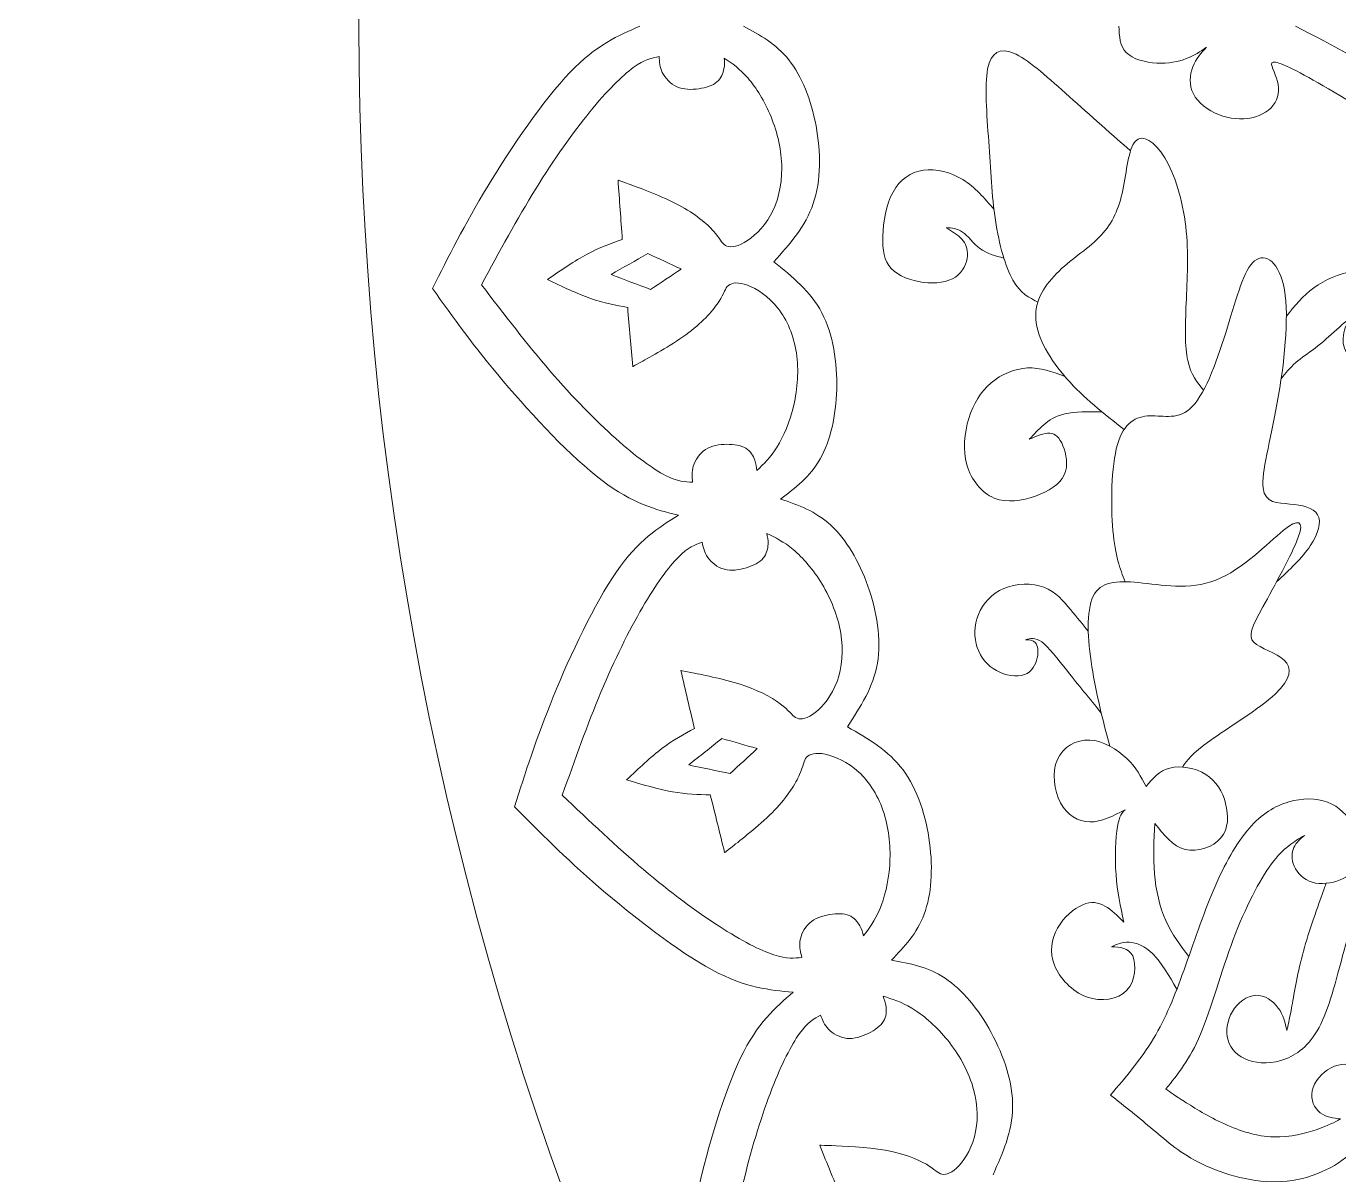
# Model space of a CAD drawing. Header units: millimetres. Extents: x -49.7 to 16.7, y -35.8 to 30.6.
# Drawn here: x -49.66 to -38.01, y -12.79 to -2.59 of the extents above; entities that cross this region are included whole.
import ezdxf

# ---------------------------------------------------------------- set-up
doc = ezdxf.new("R2010")
doc.units = ezdxf.units.MM
doc.header["$MEASUREMENT"] = 0
doc.layers.add('Layer 1', color=7, linetype='Continuous')

msp = doc.modelspace()

# ---------------------------------------------------------------- linework, layer by layer
at = {"layer": 'Layer 1', "lineweight": 9}
for points, knots in [([(4.9302, 18.8028), (-6.8815, 30.6145), (-26.0394, 30.6145), (-37.8511, 18.8028), (-37.8511, 18.8028), (-49.6628, 6.991), (-49.6628, -12.1668), (-37.8511, -23.9785), (-37.8511, -23.9785), (-26.0394, -35.7903), (-6.8815, -35.7903), (4.9302, -23.9785), (4.9302, -23.9785), (16.7419, -12.1668), (16.7419, 6.991), (4.9302, 18.8028)], [0, 0, 0, 0, 0.2, 0.2, 0.2, 0.2, 0.4, 0.4, 0.4, 0.4, 0.6, 0.6, 0.6, 0.6, 1, 1, 1, 1]), ([(-46.0564, -4.9171), (-45.9161, -4.6358), (-45.7758, -4.3545), (-45.5653, -4.007), (-45.5653, -4.007), (-45.3547, -3.6595), (-45.0739, -3.2459), (-44.8371, -2.9983), (-44.8371, -2.9983), (-44.6004, -2.7508), (-44.4076, -2.6693), (-44.2149, -2.5879)], [0, 0, 0, 0, 0.25, 0.25, 0.25, 0.25, 0.5, 0.5, 0.5, 0.5, 1, 1, 1, 1]), ([(-43.2965, -2.5879), (-43.152, -2.6651), (-43.0075, -2.7424), (-42.8934, -2.8866), (-42.8934, -2.8866), (-42.7792, -3.0307), (-42.6953, -3.2417), (-42.6524, -3.4736), (-42.6524, -3.4736), (-42.6094, -3.7054), (-42.6074, -3.9582), (-42.6766, -4.1626), (-42.6766, -4.1626), (-42.746, -4.3669), (-42.8868, -4.5228), (-43.0276, -4.6787)], [0, 0, 0, 0, 0.2, 0.2, 0.2, 0.2, 0.4, 0.4, 0.4, 0.4, 0.6, 0.6, 0.6, 0.6, 1, 1, 1, 1]), ([(-39.9636, -2.5879), (-39.96, -2.6758), (-39.9566, -2.7637), (-39.8982, -2.8223), (-39.8982, -2.8223), (-39.8397, -2.8808), (-39.7265, -2.9101), (-39.6261, -2.9155), (-39.6261, -2.9155), (-39.5257, -2.921), (-39.438, -2.9028), (-39.3668, -2.8754), (-39.3668, -2.8754), (-39.2956, -2.848), (-39.2408, -2.8115), (-39.1861, -2.7749), (-39.1861, -2.7749), (-39.2335, -2.8261), (-39.281, -2.8772), (-39.3084, -2.9484), (-39.3084, -2.9484), (-39.3358, -3.0196), (-39.3431, -3.1109), (-39.3029, -3.1894), (-39.3029, -3.1894), (-39.2627, -3.2679), (-39.1751, -3.3337), (-39.0783, -3.372), (-39.0783, -3.372), (-38.9816, -3.4104), (-38.8756, -3.4213), (-38.7844, -3.4012), (-38.7844, -3.4012), (-38.6931, -3.3812), (-38.6164, -3.33), (-38.578, -3.2661), (-38.578, -3.2661), (-38.5397, -3.2022), (-38.5397, -3.1255), (-38.5653, -3.0488), (-38.5653, -3.0488), (-38.5908, -2.9722), (-38.6419, -2.8955), (-38.5744, -2.9064), (-38.5744, -2.9064), (-38.5068, -2.9174), (-38.3206, -3.016), (-38.054, -3.173), (-38.054, -3.173), (-37.7874, -3.33), (-37.4405, -3.5455), (-37.121, -3.7773), (-37.121, -3.7773), (-36.9877, -3.8741), (-36.859, -3.9737), (-36.7279, -4.0897)], [0, 0, 0, 0, 0.0666667, 0.0666667, 0.0666667, 0.0666667, 0.1333333, 0.1333333, 0.1333333, 0.1333333, 0.2, 0.2, 0.2, 0.2, 0.2666667, 0.2666667, 0.2666667, 0.2666667, 0.3333333, 0.3333333, 0.3333333, 0.3333333, 0.4, 0.4, 0.4, 0.4, 0.4666667, 0.4666667, 0.4666667, 0.4666667, 0.5333333, 0.5333333, 0.5333333, 0.5333333, 0.6, 0.6, 0.6, 0.6, 0.6666667, 0.6666667, 0.6666667, 0.6666667, 0.7333333, 0.7333333, 0.7333333, 0.7333333, 0.8, 0.8, 0.8, 0.8, 0.8666667, 0.8666667, 0.8666667, 0.8666667, 1, 1, 1, 1]), ([(-38.3971, -2.5879), (-38.0612, -2.7598), (-37.7254, -2.9317), (-37.3017, -3.2258), (-37.3017, -3.2258), (-37.072, -3.3853), (-36.8165, -3.5808), (-36.5395, -3.8361)], [0, 0, 0, 0, 0.3333333, 0.3333333, 0.3333333, 0.3333333, 1, 1, 1, 1]), ([(-40.6825, -5.0366), (-40.7607, -4.9985), (-40.8388, -4.9603), (-40.9053, -4.8427), (-40.9053, -4.8427), (-40.9718, -4.725), (-41.0265, -4.5278), (-41.0594, -4.3105), (-41.0594, -4.3105), (-41.0923, -4.0932), (-41.1032, -3.8559), (-41.1196, -3.6112), (-41.1196, -3.6112), (-41.1361, -3.3666), (-41.158, -3.1146), (-41.1288, -2.9667), (-41.1288, -2.9667), (-41.0996, -2.8188), (-41.0192, -2.7749), (-40.8987, -2.8261), (-40.8987, -2.8261), (-40.7782, -2.8772), (-40.6175, -3.0233), (-40.4377, -3.1836), (-40.4377, -3.1836), (-40.258, -3.344), (-40.059, -3.5187), (-39.8601, -3.6934)], [0, 0, 0, 0, 0.125, 0.125, 0.125, 0.125, 0.25, 0.25, 0.25, 0.25, 0.375, 0.375, 0.375, 0.375, 0.5, 0.5, 0.5, 0.5, 0.625, 0.625, 0.625, 0.625, 0.75, 0.75, 0.75, 0.75, 1, 1, 1, 1]), ([(-45.6229, -4.883), (-45.4636, -4.5901), (-45.3044, -4.2971), (-45.1409, -4.0326), (-45.1409, -4.0326), (-44.9775, -3.7681), (-44.8098, -3.5321), (-44.659, -3.3472), (-44.659, -3.3472), (-44.5081, -3.1623), (-44.3739, -3.0286), (-44.2744, -2.9555), (-44.2744, -2.9555), (-44.1749, -2.8824), (-44.1099, -2.8698), (-44.045, -2.8573), (-44.045, -2.8573), (-44.0429, -2.9033), (-44.0408, -2.9493), (-44.0167, -2.9983), (-44.0167, -2.9983), (-43.9926, -3.0474), (-43.9465, -3.0997), (-43.8878, -3.1258), (-43.8878, -3.1258), (-43.8291, -3.1519), (-43.7578, -3.1519), (-43.6929, -3.1425), (-43.6929, -3.1425), (-43.6279, -3.1331), (-43.5692, -3.1143), (-43.5315, -3.0819), (-43.5315, -3.0819), (-43.4938, -3.0495), (-43.477, -3.0036), (-43.4697, -2.966), (-43.4697, -2.966), (-43.4624, -2.9283), (-43.4645, -2.8991), (-43.4665, -2.8699), (-43.4665, -2.8699), (-43.3974, -2.9179), (-43.3282, -2.966), (-43.2559, -3.0495), (-43.2559, -3.0495), (-43.1837, -3.1331), (-43.1082, -3.2522), (-43.0516, -3.3921), (-43.0516, -3.3921), (-42.995, -3.5321), (-42.9573, -3.693), (-42.9563, -3.8475), (-42.9563, -3.8475), (-42.9552, -4.0021), (-42.9908, -4.1505), (-43.0558, -4.2664), (-43.0558, -4.2664), (-43.1207, -4.3823), (-43.2151, -4.4659), (-43.2905, -4.5087), (-43.2905, -4.5087), (-43.366, -4.5515), (-43.4225, -4.5536), (-43.4571, -4.5338), (-43.4571, -4.5338), (-43.4917, -4.514), (-43.5043, -4.4721), (-43.5619, -4.4074), (-43.5619, -4.4074), (-43.6195, -4.3426), (-43.7222, -4.2549), (-43.871, -4.1755), (-43.871, -4.1755), (-44.0198, -4.0961), (-44.2147, -4.0251), (-44.3121, -3.9896), (-44.3121, -3.9896), (-44.4096, -3.9541), (-44.4096, -3.9541), (-44.4096, -3.9541), (-44.4096, -3.9541), (-44.397, -4.1295), (-44.3845, -4.305), (-44.3719, -4.4805), (-44.3719, -4.4805), (-44.4724, -4.516), (-44.5731, -4.5515), (-44.6839, -4.6109), (-44.6839, -4.6109), (-44.7947, -4.6703), (-44.9158, -4.7536), (-45.0369, -4.8368)], [0, 0, 0, 0, 0.0416667, 0.0416667, 0.0416667, 0.0416667, 0.0833333, 0.0833333, 0.0833333, 0.0833333, 0.125, 0.125, 0.125, 0.125, 0.1666667, 0.1666667, 0.1666667, 0.1666667, 0.2083333, 0.2083333, 0.2083333, 0.2083333, 0.25, 0.25, 0.25, 0.25, 0.2916667, 0.2916667, 0.2916667, 0.2916667, 0.3333333, 0.3333333, 0.3333333, 0.3333333, 0.375, 0.375, 0.375, 0.375, 0.4166667, 0.4166667, 0.4166667, 0.4166667, 0.4583333, 0.4583333, 0.4583333, 0.4583333, 0.5, 0.5, 0.5, 0.5, 0.5416667, 0.5416667, 0.5416667, 0.5416667, 0.5833333, 0.5833333, 0.5833333, 0.5833333, 0.625, 0.625, 0.625, 0.625, 0.6666667, 0.6666667, 0.6666667, 0.6666667, 0.7083333, 0.7083333, 0.7083333, 0.7083333, 0.75, 0.75, 0.75, 0.75, 0.7916667, 0.7916667, 0.7916667, 0.7916667, 0.8333333, 0.8333333, 0.8333333, 0.8333333, 0.875, 0.875, 0.875, 0.875, 0.9166667, 0.9166667, 0.9166667, 0.9166667, 1, 1, 1, 1]), ([(-39.9182, -6.1695), (-40.0978, -6.0276), (-40.2773, -5.8857), (-40.4255, -5.718), (-40.4255, -5.718), (-40.5737, -5.5503), (-40.6906, -5.3568), (-40.7015, -5.1888), (-40.7015, -5.1888), (-40.7125, -5.0208), (-40.6175, -4.8784), (-40.4952, -4.7615), (-40.4952, -4.7615), (-40.3729, -4.6447), (-40.2231, -4.5533), (-40.1209, -4.4438), (-40.1209, -4.4438), (-40.0187, -4.3342), (-39.9639, -4.2064), (-39.9292, -4.0421), (-39.9292, -4.0421), (-39.8945, -3.8778), (-39.8799, -3.6769), (-39.8178, -3.6094), (-39.8178, -3.6094), (-39.7557, -3.5418), (-39.6462, -3.6076), (-39.5567, -3.7554), (-39.5567, -3.7554), (-39.4672, -3.9033), (-39.3979, -4.1334), (-39.3705, -4.3671), (-39.3705, -4.3671), (-39.3431, -4.6008), (-39.3577, -4.8382), (-39.3668, -5.0463), (-39.3668, -5.0463), (-39.3759, -5.2545), (-39.3796, -5.4334), (-39.3529, -5.5572), (-39.3529, -5.5572), (-39.3262, -5.681), (-39.2693, -5.7496), (-39.2122, -5.8182)], [0, 0, 0, 0, 0.0833333, 0.0833333, 0.0833333, 0.0833333, 0.1666667, 0.1666667, 0.1666667, 0.1666667, 0.25, 0.25, 0.25, 0.25, 0.3333333, 0.3333333, 0.3333333, 0.3333333, 0.4166667, 0.4166667, 0.4166667, 0.4166667, 0.5, 0.5, 0.5, 0.5, 0.5833333, 0.5833333, 0.5833333, 0.5833333, 0.6666667, 0.6666667, 0.6666667, 0.6666667, 0.75, 0.75, 0.75, 0.75, 0.8333333, 0.8333333, 0.8333333, 0.8333333, 1, 1, 1, 1]), ([(-41.0726, -4.2128), (-41.1575, -4.1146), (-41.2423, -4.0164), (-41.3493, -3.95), (-41.3493, -3.95), (-41.4563, -3.8836), (-41.5856, -3.849), (-41.6985, -3.8654), (-41.6985, -3.8654), (-41.8113, -3.8818), (-41.9079, -3.9492), (-41.9688, -4.0602), (-41.9688, -4.0602), (-42.0298, -4.1713), (-42.0554, -4.326), (-42.0599, -4.4507), (-42.0599, -4.4507), (-42.0644, -4.5754), (-42.0481, -4.6701), (-41.9843, -4.7384), (-41.9843, -4.7384), (-41.9206, -4.8066), (-41.8095, -4.8486), (-41.7003, -4.8622), (-41.7003, -4.8622), (-41.5911, -4.8759), (-41.4836, -4.8613), (-41.4145, -4.8149), (-41.4145, -4.8149), (-41.3453, -4.7684), (-41.3143, -4.6901), (-41.3089, -4.6273), (-41.3089, -4.6273), (-41.3034, -4.5645), (-41.3235, -4.5171), (-41.359, -4.4781), (-41.359, -4.4781), (-41.3945, -4.4389), (-41.4454, -4.4079), (-41.4964, -4.377), (-41.4964, -4.377), (-41.4473, -4.3788), (-41.3981, -4.3806), (-41.3508, -4.4152), (-41.3508, -4.4152), (-41.3034, -4.4498), (-41.2579, -4.5172), (-41.1973, -4.5614), (-41.1973, -4.5614), (-41.1366, -4.6056), (-41.0608, -4.6267), (-40.9849, -4.6477)], [0, 0, 0, 0, 0.0714286, 0.0714286, 0.0714286, 0.0714286, 0.1428571, 0.1428571, 0.1428571, 0.1428571, 0.2142857, 0.2142857, 0.2142857, 0.2142857, 0.2857143, 0.2857143, 0.2857143, 0.2857143, 0.3571429, 0.3571429, 0.3571429, 0.3571429, 0.4285714, 0.4285714, 0.4285714, 0.4285714, 0.5, 0.5, 0.5, 0.5, 0.5714286, 0.5714286, 0.5714286, 0.5714286, 0.6428571, 0.6428571, 0.6428571, 0.6428571, 0.7142857, 0.7142857, 0.7142857, 0.7142857, 0.7857143, 0.7857143, 0.7857143, 0.7857143, 0.8571429, 0.8571429, 0.8571429, 0.8571429, 1, 1, 1, 1]), ([(-44.4716, -4.7923), (-44.3629, -4.7302), (-44.2542, -4.668), (-44.1455, -4.6058), (-44.1455, -4.6058), (-44.0469, -4.6517), (-43.9482, -4.6975), (-43.8496, -4.7434)], [0, 0, 0, 0, 0.3333333, 0.3333333, 0.3333333, 0.3333333, 1, 1, 1, 1]), ([(-39.9091, -7.5199), (-39.9529, -7.4063), (-39.9968, -7.2926), (-40.0169, -7.066), (-40.0169, -7.066), (-40.0369, -6.8394), (-40.0333, -6.4997), (-39.9767, -6.3025), (-39.9767, -6.3025), (-39.9201, -6.1053), (-39.8105, -6.0506), (-39.6882, -6.0469), (-39.6882, -6.0469), (-39.5658, -6.0433), (-39.4307, -6.0907), (-39.3102, -5.9629), (-39.3102, -5.9629), (-39.1897, -5.8351), (-39.0838, -5.532), (-38.9998, -5.26), (-38.9998, -5.26), (-38.9158, -4.9879), (-38.8537, -4.7469), (-38.7588, -4.6702), (-38.7588, -4.6702), (-38.6638, -4.5935), (-38.5361, -4.6812), (-38.4941, -4.9295), (-38.4941, -4.9295), (-38.452, -5.1778), (-38.4959, -5.5868), (-38.558, -5.9301), (-38.558, -5.9301), (-38.62, -6.2733), (-38.7004, -6.5509), (-38.684, -6.6878), (-38.684, -6.6878), (-38.6675, -6.8248), (-38.5543, -6.8211), (-38.4466, -6.8302), (-38.4466, -6.8302), (-38.3389, -6.8394), (-38.2366, -6.8613), (-38.2001, -6.9252), (-38.2001, -6.9252), (-38.1636, -6.9891), (-38.1928, -7.095), (-38.2646, -7.2015), (-38.2646, -7.2015), (-38.3364, -7.3081), (-38.4508, -7.4153), (-38.5652, -7.5226)], [0, 0, 0, 0, 0.0714286, 0.0714286, 0.0714286, 0.0714286, 0.1428571, 0.1428571, 0.1428571, 0.1428571, 0.2142857, 0.2142857, 0.2142857, 0.2142857, 0.2857143, 0.2857143, 0.2857143, 0.2857143, 0.3571429, 0.3571429, 0.3571429, 0.3571429, 0.4285714, 0.4285714, 0.4285714, 0.4285714, 0.5, 0.5, 0.5, 0.5, 0.5714286, 0.5714286, 0.5714286, 0.5714286, 0.6428571, 0.6428571, 0.6428571, 0.6428571, 0.7142857, 0.7142857, 0.7142857, 0.7142857, 0.7857143, 0.7857143, 0.7857143, 0.7857143, 0.8571429, 0.8571429, 0.8571429, 0.8571429, 1, 1, 1, 1]), ([(-44.4715, -4.7925), (-44.3545, -4.8368), (-44.2374, -4.8813), (-44.1203, -4.9256), (-44.1203, -4.9256), (-44.0301, -4.8649), (-43.9398, -4.8042), (-43.8495, -4.7435)], [0, 0, 0, 0, 0.3333333, 0.3333333, 0.3333333, 0.3333333, 1, 1, 1, 1]), ([(-42.9664, -6.786), (-42.8357, -6.6871), (-42.7049, -6.5881), (-42.6147, -6.4279), (-42.6147, -6.4279), (-42.5244, -6.2676), (-42.4746, -6.0461), (-42.4685, -5.8104), (-42.4685, -5.8104), (-42.4623, -5.5746), (-42.4998, -5.3247), (-42.6002, -5.1337), (-42.6002, -5.1337), (-42.7007, -4.9427), (-42.8642, -4.8107), (-43.0276, -4.6788)], [0, 0, 0, 0, 0.2, 0.2, 0.2, 0.2, 0.4, 0.4, 0.4, 0.4, 0.6, 0.6, 0.6, 0.6, 1, 1, 1, 1]), ([(-38.4775, -5.1635), (-38.4042, -5.0725), (-38.3309, -4.9814), (-38.2323, -4.9095), (-38.2323, -4.9095), (-38.1338, -4.8376), (-38.01, -4.7848), (-37.8935, -4.7648), (-37.8935, -4.7648), (-37.777, -4.7448), (-37.6677, -4.7575), (-37.5794, -4.813), (-37.5794, -4.813), (-37.4911, -4.8686), (-37.4237, -4.9669), (-37.3974, -5.0588), (-37.3974, -5.0588), (-37.371, -5.1507), (-37.3856, -5.2363), (-37.4201, -5.3209), (-37.4201, -5.3209), (-37.4547, -5.4056), (-37.5093, -5.4894), (-37.5876, -5.5303), (-37.5876, -5.5303), (-37.6659, -5.5713), (-37.7679, -5.5695), (-37.8398, -5.5476), (-37.8398, -5.5476), (-37.9117, -5.5258), (-37.9536, -5.4839), (-37.9681, -5.4266), (-37.9681, -5.4266), (-37.9827, -5.3692), (-37.9699, -5.2964), (-37.9472, -5.2445), (-37.9472, -5.2445), (-37.9244, -5.1926), (-37.8917, -5.1616), (-37.8589, -5.1307), (-37.8589, -5.1307), (-37.9135, -5.178), (-37.9681, -5.2254), (-38.0291, -5.28), (-38.0291, -5.28), (-38.0901, -5.3346), (-38.1575, -5.3965), (-38.2212, -5.4457), (-38.2212, -5.4457), (-38.2849, -5.4948), (-38.345, -5.5313), (-38.3947, -5.5745), (-38.3947, -5.5745), (-38.4445, -5.6177), (-38.4839, -5.6677), (-38.5234, -5.7177)], [0, 0, 0, 0, 0.0666667, 0.0666667, 0.0666667, 0.0666667, 0.1333333, 0.1333333, 0.1333333, 0.1333333, 0.2, 0.2, 0.2, 0.2, 0.2666667, 0.2666667, 0.2666667, 0.2666667, 0.3333333, 0.3333333, 0.3333333, 0.3333333, 0.4, 0.4, 0.4, 0.4, 0.4666667, 0.4666667, 0.4666667, 0.4666667, 0.5333333, 0.5333333, 0.5333333, 0.5333333, 0.6, 0.6, 0.6, 0.6, 0.6666667, 0.6666667, 0.6666667, 0.6666667, 0.7333333, 0.7333333, 0.7333333, 0.7333333, 0.8, 0.8, 0.8, 0.8, 0.8666667, 0.8666667, 0.8666667, 0.8666667, 1, 1, 1, 1]), ([(-45.6228, -4.883), (-45.4197, -5.1474), (-45.2166, -5.4119), (-45.0139, -5.6475), (-45.0139, -5.6475), (-44.8111, -5.8832), (-44.6085, -6.0901), (-44.4305, -6.2491), (-44.4305, -6.2491), (-44.2526, -6.4081), (-44.0992, -6.5192), (-43.9895, -6.5758), (-43.9895, -6.5758), (-43.8797, -6.6325), (-43.8136, -6.6347), (-43.7475, -6.6369), (-43.7475, -6.6369), (-43.7526, -6.5912), (-43.7577, -6.5454), (-43.7416, -6.4932), (-43.7416, -6.4932), (-43.7255, -6.441), (-43.6881, -6.3821), (-43.6342, -6.3472), (-43.6342, -6.3472), (-43.5804, -6.3122), (-43.51, -6.3011), (-43.4444, -6.3002), (-43.4444, -6.3002), (-43.3787, -6.2993), (-43.3178, -6.3087), (-43.2755, -6.3347), (-43.2755, -6.3347), (-43.2332, -6.3609), (-43.2094, -6.4036), (-43.1963, -6.4396), (-43.1963, -6.4396), (-43.1832, -6.4756), (-43.1807, -6.5048), (-43.1782, -6.534), (-43.1782, -6.534), (-43.1174, -6.4758), (-43.0566, -6.4175), (-42.9983, -6.3237), (-42.9983, -6.3237), (-42.9399, -6.2298), (-42.884, -6.1004), (-42.85, -5.9533), (-42.85, -5.9533), (-42.816, -5.8062), (-42.8039, -5.6414), (-42.8271, -5.4886), (-42.8271, -5.4886), (-42.8502, -5.3358), (-42.9086, -5.1948), (-42.9909, -5.0905), (-42.9909, -5.0905), (-43.0732, -4.9862), (-43.1795, -4.9183), (-43.2606, -4.8878), (-43.2606, -4.8878), (-43.3419, -4.8573), (-43.3981, -4.8641), (-43.4291, -4.8891), (-43.4291, -4.8891), (-43.4602, -4.9141), (-43.4661, -4.9574), (-43.5128, -5.0304), (-43.5128, -5.0304), (-43.5596, -5.1033), (-43.6474, -5.206), (-43.7819, -5.3078), (-43.7819, -5.3078), (-43.9164, -5.4094), (-44.0978, -5.5101), (-44.1885, -5.5604), (-44.1885, -5.5604), (-44.2792, -5.6107), (-44.2792, -5.6107), (-44.2792, -5.6107), (-44.2792, -5.6107), (-44.2942, -5.4354), (-44.3092, -5.2601), (-44.3243, -5.0848), (-44.3243, -5.0848), (-44.4292, -5.0655), (-44.5341, -5.0462), (-44.6528, -5.0049), (-44.6528, -5.0049), (-44.7716, -4.9635), (-44.9042, -4.9002), (-45.0368, -4.8369)], [0, 0, 0, 0, 0.0416667, 0.0416667, 0.0416667, 0.0416667, 0.0833333, 0.0833333, 0.0833333, 0.0833333, 0.125, 0.125, 0.125, 0.125, 0.1666667, 0.1666667, 0.1666667, 0.1666667, 0.2083333, 0.2083333, 0.2083333, 0.2083333, 0.25, 0.25, 0.25, 0.25, 0.2916667, 0.2916667, 0.2916667, 0.2916667, 0.3333333, 0.3333333, 0.3333333, 0.3333333, 0.375, 0.375, 0.375, 0.375, 0.4166667, 0.4166667, 0.4166667, 0.4166667, 0.4583333, 0.4583333, 0.4583333, 0.4583333, 0.5, 0.5, 0.5, 0.5, 0.5416667, 0.5416667, 0.5416667, 0.5416667, 0.5833333, 0.5833333, 0.5833333, 0.5833333, 0.625, 0.625, 0.625, 0.625, 0.6666667, 0.6666667, 0.6666667, 0.6666667, 0.7083333, 0.7083333, 0.7083333, 0.7083333, 0.75, 0.75, 0.75, 0.75, 0.7916667, 0.7916667, 0.7916667, 0.7916667, 0.8333333, 0.8333333, 0.8333333, 0.8333333, 0.875, 0.875, 0.875, 0.875, 0.9166667, 0.9166667, 0.9166667, 0.9166667, 1, 1, 1, 1]), ([(-46.0564, -4.9172), (-45.8739, -5.1731), (-45.6912, -5.429), (-45.4289, -5.7392), (-45.4289, -5.7392), (-45.1666, -6.0495), (-44.8245, -6.4141), (-44.5519, -6.6215), (-44.5519, -6.6215), (-44.2793, -6.829), (-44.0761, -6.8793), (-43.873, -6.9296)], [0, 0, 0, 0, 0.25, 0.25, 0.25, 0.25, 0.5, 0.5, 0.5, 0.5, 1, 1, 1, 1]), ([(-40.449, -5.6945), (-40.556, -5.6559), (-40.663, -5.6172), (-40.7756, -5.6225), (-40.7756, -5.6225), (-40.8883, -5.6277), (-41.0067, -5.6769), (-41.0986, -5.7552), (-41.0986, -5.7552), (-41.1906, -5.8334), (-41.2561, -5.9409), (-41.2961, -6.0701), (-41.2961, -6.0701), (-41.3362, -6.1994), (-41.3508, -6.3505), (-41.3126, -6.4834), (-41.3126, -6.4834), (-41.2743, -6.6163), (-41.1833, -6.731), (-41.0704, -6.7774), (-41.0704, -6.7774), (-40.9575, -6.8239), (-40.8228, -6.802), (-40.7054, -6.7601), (-40.7054, -6.7601), (-40.5879, -6.7183), (-40.4878, -6.6563), (-40.4487, -6.5726), (-40.4487, -6.5726), (-40.4095, -6.4889), (-40.4314, -6.3833), (-40.4605, -6.3123), (-40.4605, -6.3123), (-40.4896, -6.2413), (-40.526, -6.2048), (-40.577, -6.2012), (-40.577, -6.2012), (-40.628, -6.1976), (-40.6935, -6.2267), (-40.7591, -6.2558), (-40.7591, -6.2558), (-40.719, -6.2121), (-40.679, -6.1685), (-40.6316, -6.1275), (-40.6316, -6.1275), (-40.5843, -6.0865), (-40.5297, -6.0483), (-40.4425, -6.0293), (-40.4425, -6.0293), (-40.3554, -6.0103), (-40.2357, -6.0104), (-40.116, -6.0106)], [0, 0, 0, 0, 0.0714286, 0.0714286, 0.0714286, 0.0714286, 0.1428571, 0.1428571, 0.1428571, 0.1428571, 0.2142857, 0.2142857, 0.2142857, 0.2142857, 0.2857143, 0.2857143, 0.2857143, 0.2857143, 0.3571429, 0.3571429, 0.3571429, 0.3571429, 0.4285714, 0.4285714, 0.4285714, 0.4285714, 0.5, 0.5, 0.5, 0.5, 0.5714286, 0.5714286, 0.5714286, 0.5714286, 0.6428571, 0.6428571, 0.6428571, 0.6428571, 0.7142857, 0.7142857, 0.7142857, 0.7142857, 0.7857143, 0.7857143, 0.7857143, 0.7857143, 0.8571429, 0.8571429, 0.8571429, 0.8571429, 1, 1, 1, 1]), ([(-42.9664, -6.786), (-42.8115, -6.8398), (-42.6565, -6.8935), (-42.5212, -7.018), (-42.5212, -7.018), (-42.3859, -7.1425), (-42.2701, -7.3378), (-42.1913, -7.5601), (-42.1913, -7.5601), (-42.1126, -7.7824), (-42.071, -8.0317), (-42.1075, -8.2444), (-42.1075, -8.2444), (-42.1441, -8.457), (-42.2588, -8.6331), (-42.3734, -8.8091)], [0, 0, 0, 0, 0.2, 0.2, 0.2, 0.2, 0.4, 0.4, 0.4, 0.4, 0.6, 0.6, 0.6, 0.6, 1, 1, 1, 1]), ([(-45.3277, -9.5183), (-45.2331, -9.2185), (-45.1385, -8.9187), (-44.985, -8.5426), (-44.985, -8.5426), (-44.8313, -8.1664), (-44.6187, -7.714), (-44.4235, -7.4324), (-44.4235, -7.4324), (-44.2283, -7.1509), (-44.0506, -7.0402), (-43.873, -6.9296)], [0, 0, 0, 0, 0.25, 0.25, 0.25, 0.25, 0.5, 0.5, 0.5, 0.5, 1, 1, 1, 1]), ([(-40.0454, -8.9794), (-40.1059, -8.7481), (-40.1663, -8.5168), (-40.2039, -8.2751), (-40.2039, -8.2751), (-40.2414, -8.0335), (-40.256, -7.7815), (-40.1921, -7.65), (-40.1921, -7.65), (-40.1282, -7.5186), (-39.9858, -7.5076), (-39.7886, -7.5277), (-39.7886, -7.5277), (-39.5914, -7.5478), (-39.3394, -7.5989), (-39.1021, -7.5058), (-39.1021, -7.5058), (-38.8647, -7.4127), (-38.6419, -7.1753), (-38.505, -7.0658), (-38.505, -7.0658), (-38.3681, -6.9562), (-38.3169, -6.9745), (-38.3717, -7.126), (-38.3717, -7.126), (-38.4265, -7.2776), (-38.5872, -7.5624), (-38.6858, -7.7432), (-38.6858, -7.7432), (-38.7844, -7.9239), (-38.8209, -8.0006), (-38.7661, -8.0572), (-38.7661, -8.0572), (-38.7113, -8.1138), (-38.5653, -8.1503), (-38.4959, -8.2179), (-38.4959, -8.2179), (-38.4265, -8.2854), (-38.4338, -8.3841), (-38.5762, -8.5173), (-38.5762, -8.5173), (-38.7186, -8.6506), (-38.9962, -8.8186), (-39.1561, -8.9325), (-39.1561, -8.9325), (-39.316, -9.0464), (-39.3583, -9.1063), (-39.4007, -9.1662)], [0, 0, 0, 0, 0.0769231, 0.0769231, 0.0769231, 0.0769231, 0.1538462, 0.1538462, 0.1538462, 0.1538462, 0.2307692, 0.2307692, 0.2307692, 0.2307692, 0.3076923, 0.3076923, 0.3076923, 0.3076923, 0.3846154, 0.3846154, 0.3846154, 0.3846154, 0.4615385, 0.4615385, 0.4615385, 0.4615385, 0.5384615, 0.5384615, 0.5384615, 0.5384615, 0.6153846, 0.6153846, 0.6153846, 0.6153846, 0.6923077, 0.6923077, 0.6923077, 0.6923077, 0.7692308, 0.7692308, 0.7692308, 0.7692308, 0.8461538, 0.8461538, 0.8461538, 0.8461538, 1, 1, 1, 1]), ([(-44.9048, -9.4168), (-44.7933, -9.1026), (-44.6818, -8.7883), (-44.5618, -8.5015), (-44.5618, -8.5015), (-44.4418, -8.2147), (-44.313, -7.9553), (-44.193, -7.7491), (-44.193, -7.7491), (-44.0729, -7.5429), (-43.9613, -7.3899), (-43.8744, -7.3021), (-43.8744, -7.3021), (-43.7876, -7.2143), (-43.7253, -7.1917), (-43.6632, -7.1692), (-43.6632, -7.1692), (-43.6539, -7.2143), (-43.6447, -7.2594), (-43.6131, -7.3041), (-43.6131, -7.3041), (-43.5817, -7.3488), (-43.528, -7.3932), (-43.4659, -7.4098), (-43.4659, -7.4098), (-43.4039, -7.4264), (-43.3335, -7.4153), (-43.2708, -7.3958), (-43.2708, -7.3958), (-43.2081, -7.3764), (-43.1531, -7.3486), (-43.1209, -7.3108), (-43.1209, -7.3108), (-43.0887, -7.2729), (-43.0794, -7.2248), (-43.078, -7.1865), (-43.078, -7.1865), (-43.0766, -7.1483), (-43.0833, -7.1197), (-43.0899, -7.0911), (-43.0899, -7.0911), (-43.0141, -7.1278), (-42.9383, -7.1644), (-42.8538, -7.2356), (-42.8538, -7.2356), (-42.7693, -7.3068), (-42.6762, -7.4127), (-42.5984, -7.542), (-42.5984, -7.542), (-42.5206, -7.6714), (-42.4582, -7.8244), (-42.433, -7.9769), (-42.433, -7.9769), (-42.4078, -8.1295), (-42.4197, -8.2816), (-42.4657, -8.4062), (-42.4657, -8.4062), (-42.5118, -8.5309), (-42.5919, -8.6282), (-42.6597, -8.6823), (-42.6597, -8.6823), (-42.7275, -8.7363), (-42.7831, -8.7473), (-42.8203, -8.7331), (-42.8203, -8.7331), (-42.8576, -8.7189), (-42.8765, -8.6796), (-42.9436, -8.6246), (-42.9436, -8.6246), (-43.0106, -8.5697), (-43.1258, -8.4991), (-43.2851, -8.444), (-43.2851, -8.444), (-43.4445, -8.3889), (-43.6481, -8.3492), (-43.7499, -8.3294), (-43.7499, -8.3294), (-43.8518, -8.3095), (-43.8518, -8.3095), (-43.8518, -8.3095), (-43.8518, -8.3095), (-43.8119, -8.4809), (-43.772, -8.6522), (-43.7322, -8.8236), (-43.7322, -8.8236), (-43.8259, -8.8744), (-43.9198, -8.9252), (-44.0199, -9.0012), (-44.0199, -9.0012), (-44.1201, -9.0772), (-44.2266, -9.1784), (-44.3332, -9.2795)], [0, 0, 0, 0, 0.0416667, 0.0416667, 0.0416667, 0.0416667, 0.0833333, 0.0833333, 0.0833333, 0.0833333, 0.125, 0.125, 0.125, 0.125, 0.1666667, 0.1666667, 0.1666667, 0.1666667, 0.2083333, 0.2083333, 0.2083333, 0.2083333, 0.25, 0.25, 0.25, 0.25, 0.2916667, 0.2916667, 0.2916667, 0.2916667, 0.3333333, 0.3333333, 0.3333333, 0.3333333, 0.375, 0.375, 0.375, 0.375, 0.4166667, 0.4166667, 0.4166667, 0.4166667, 0.4583333, 0.4583333, 0.4583333, 0.4583333, 0.5, 0.5, 0.5, 0.5, 0.5416667, 0.5416667, 0.5416667, 0.5416667, 0.5833333, 0.5833333, 0.5833333, 0.5833333, 0.625, 0.625, 0.625, 0.625, 0.6666667, 0.6666667, 0.6666667, 0.6666667, 0.7083333, 0.7083333, 0.7083333, 0.7083333, 0.75, 0.75, 0.75, 0.75, 0.7916667, 0.7916667, 0.7916667, 0.7916667, 0.8333333, 0.8333333, 0.8333333, 0.8333333, 0.875, 0.875, 0.875, 0.875, 0.9166667, 0.9166667, 0.9166667, 0.9166667, 1, 1, 1, 1]), ([(-40.1201, -8.6863), (-40.2238, -8.5589), (-40.3276, -8.4314), (-40.4186, -8.3168), (-40.4186, -8.3168), (-40.5096, -8.2021), (-40.5879, -8.1001), (-40.648, -8.0555), (-40.648, -8.0555), (-40.7081, -8.0109), (-40.75, -8.0236), (-40.7918, -8.0364), (-40.7918, -8.0364), (-40.7591, -8.0364), (-40.7263, -8.0364), (-40.7054, -8.0618), (-40.7054, -8.0618), (-40.6845, -8.0873), (-40.6753, -8.1383), (-40.688, -8.1966), (-40.688, -8.1966), (-40.7008, -8.2548), (-40.7354, -8.3204), (-40.8028, -8.345), (-40.8028, -8.345), (-40.8701, -8.3696), (-40.9703, -8.3531), (-41.0503, -8.3095), (-41.0503, -8.3095), (-41.1305, -8.2658), (-41.1906, -8.1948), (-41.2206, -8.1056), (-41.2206, -8.1056), (-41.2506, -8.0164), (-41.2506, -7.9089), (-41.2115, -7.8115), (-41.2115, -7.8115), (-41.1723, -7.7141), (-41.0941, -7.6268), (-40.9849, -7.5803), (-40.9849, -7.5803), (-40.8756, -7.5339), (-40.7354, -7.5284), (-40.6298, -7.5685), (-40.6298, -7.5685), (-40.5242, -7.6085), (-40.4532, -7.6941), (-40.3933, -7.767), (-40.3933, -7.767), (-40.3333, -7.84), (-40.2843, -7.9003), (-40.2354, -7.9606)], [0, 0, 0, 0, 0.0714286, 0.0714286, 0.0714286, 0.0714286, 0.1428571, 0.1428571, 0.1428571, 0.1428571, 0.2142857, 0.2142857, 0.2142857, 0.2142857, 0.2857143, 0.2857143, 0.2857143, 0.2857143, 0.3571429, 0.3571429, 0.3571429, 0.3571429, 0.4285714, 0.4285714, 0.4285714, 0.4285714, 0.5, 0.5, 0.5, 0.5, 0.5714286, 0.5714286, 0.5714286, 0.5714286, 0.6428571, 0.6428571, 0.6428571, 0.6428571, 0.7142857, 0.7142857, 0.7142857, 0.7142857, 0.7857143, 0.7857143, 0.7857143, 0.7857143, 0.8571429, 0.8571429, 0.8571429, 0.8571429, 1, 1, 1, 1]), ([(-41.9833, -10.8808), (-41.8697, -10.7626), (-41.756, -10.6444), (-41.692, -10.4721), (-41.692, -10.4721), (-41.6279, -10.2997), (-41.6133, -10.0731), (-41.6442, -9.8393), (-41.6442, -9.8393), (-41.6749, -9.6055), (-41.7511, -9.3644), (-41.8801, -9.1916), (-41.8801, -9.1916), (-42.0092, -9.0187), (-42.1913, -8.9139), (-42.3734, -8.8091)], [0, 0, 0, 0, 0.2, 0.2, 0.2, 0.2, 0.4, 0.4, 0.4, 0.4, 0.6, 0.6, 0.6, 0.6, 1, 1, 1, 1]), ([(-43.7818, -9.1472), (-43.6842, -9.0688), (-43.5866, -8.9903), (-43.489, -8.912), (-43.489, -8.912), (-43.3844, -8.9418), (-43.2797, -8.9717), (-43.1752, -9.0015)], [0, 0, 0, 0, 0.3333333, 0.3333333, 0.3333333, 0.3333333, 1, 1, 1, 1]), ([(-39.4491, -11.138), (-39.5185, -11.0198), (-39.5878, -10.9015), (-39.6608, -10.8278), (-39.6608, -10.8278), (-39.7338, -10.754), (-39.8105, -10.7248), (-39.8726, -10.7212), (-39.8726, -10.7212), (-39.9347, -10.7175), (-39.9821, -10.7394), (-40.0296, -10.7613), (-40.0296, -10.7613), (-39.9529, -10.765), (-39.8763, -10.7686), (-39.8416, -10.8435), (-39.8416, -10.8435), (-39.8069, -10.9184), (-39.8142, -11.0644), (-39.8927, -11.1484), (-39.8927, -11.1484), (-39.9712, -11.2324), (-40.1209, -11.2543), (-40.2505, -11.2069), (-40.2505, -11.2069), (-40.3802, -11.1594), (-40.4897, -11.0425), (-40.5354, -10.9257), (-40.5354, -10.9257), (-40.581, -10.8088), (-40.5628, -10.6919), (-40.508, -10.5952), (-40.508, -10.5952), (-40.4532, -10.4984), (-40.3619, -10.4217), (-40.2852, -10.3889), (-40.2852, -10.3889), (-40.2085, -10.356), (-40.1465, -10.367), (-40.0881, -10.3998), (-40.0881, -10.3998), (-40.0296, -10.4327), (-39.9748, -10.4874), (-39.9201, -10.5422), (-39.9201, -10.5422), (-39.9493, -10.4071), (-39.9785, -10.272), (-39.9894, -10.1186), (-39.9894, -10.1186), (-40.0004, -9.9653), (-39.9931, -9.7936), (-39.9767, -9.695), (-39.9767, -9.695), (-39.9602, -9.5964), (-39.9347, -9.5709), (-39.9091, -9.5453), (-39.9091, -9.5453), (-40.015, -9.6001), (-40.1209, -9.6549), (-40.2231, -9.6531), (-40.2231, -9.6531), (-40.3254, -9.6512), (-40.424, -9.5928), (-40.4824, -9.4832), (-40.4824, -9.4832), (-40.5409, -9.3737), (-40.5591, -9.213), (-40.5098, -9.0998), (-40.5098, -9.0998), (-40.4605, -8.9866), (-40.3437, -8.9208), (-40.2231, -8.9263), (-40.2231, -8.9263), (-40.1027, -8.9318), (-39.9785, -9.0085), (-39.8945, -9.0888), (-39.8945, -9.0888), (-39.8105, -9.1692), (-39.7667, -9.2532), (-39.7229, -9.3372), (-39.7229, -9.3372), (-39.6644, -9.2678), (-39.606, -9.1984), (-39.5111, -9.1747), (-39.5111, -9.1747), (-39.4161, -9.1509), (-39.2846, -9.1728), (-39.1916, -9.2313), (-39.1916, -9.2313), (-39.0984, -9.2897), (-39.0436, -9.3846), (-39.0163, -9.4905), (-39.0163, -9.4905), (-38.9889, -9.5964), (-38.9889, -9.7133), (-39.0582, -9.7954), (-39.0582, -9.7954), (-39.1276, -9.8776), (-39.2664, -9.9251), (-39.3759, -9.8977), (-39.3759, -9.8977), (-39.4855, -9.8703), (-39.5658, -9.7681), (-39.6462, -9.6658), (-39.6462, -9.6658), (-39.6535, -9.8155), (-39.6608, -9.9653), (-39.648, -10.1131), (-39.648, -10.1131), (-39.6352, -10.261), (-39.6024, -10.4071), (-39.5482, -10.5292), (-39.5482, -10.5292), (-39.4941, -10.6513), (-39.4186, -10.7495), (-39.3432, -10.8476)], [0, 0, 0, 0, 0.0333333, 0.0333333, 0.0333333, 0.0333333, 0.0666667, 0.0666667, 0.0666667, 0.0666667, 0.1, 0.1, 0.1, 0.1, 0.1333333, 0.1333333, 0.1333333, 0.1333333, 0.1666667, 0.1666667, 0.1666667, 0.1666667, 0.2, 0.2, 0.2, 0.2, 0.2333333, 0.2333333, 0.2333333, 0.2333333, 0.2666667, 0.2666667, 0.2666667, 0.2666667, 0.3, 0.3, 0.3, 0.3, 0.3333333, 0.3333333, 0.3333333, 0.3333333, 0.3666667, 0.3666667, 0.3666667, 0.3666667, 0.4, 0.4, 0.4, 0.4, 0.4333333, 0.4333333, 0.4333333, 0.4333333, 0.4666667, 0.4666667, 0.4666667, 0.4666667, 0.5, 0.5, 0.5, 0.5, 0.5333333, 0.5333333, 0.5333333, 0.5333333, 0.5666667, 0.5666667, 0.5666667, 0.5666667, 0.6, 0.6, 0.6, 0.6, 0.6333333, 0.6333333, 0.6333333, 0.6333333, 0.6666667, 0.6666667, 0.6666667, 0.6666667, 0.7, 0.7, 0.7, 0.7, 0.7333333, 0.7333333, 0.7333333, 0.7333333, 0.7666667, 0.7666667, 0.7666667, 0.7666667, 0.8, 0.8, 0.8, 0.8, 0.8333333, 0.8333333, 0.8333333, 0.8333333, 0.8666667, 0.8666667, 0.8666667, 0.8666667, 0.9, 0.9, 0.9, 0.9, 0.9333333, 0.9333333, 0.9333333, 0.9333333, 1, 1, 1, 1]), ([(-44.9048, -9.4168), (-44.6628, -9.6462), (-44.4208, -9.8756), (-44.1837, -10.0767), (-44.1837, -10.0767), (-43.9465, -10.2777), (-43.7141, -10.4504), (-43.5134, -10.5796), (-43.5134, -10.5796), (-43.3128, -10.7088), (-43.1439, -10.7945), (-43.0267, -10.8333), (-43.0267, -10.8333), (-42.9094, -10.872), (-42.8437, -10.8639), (-42.7781, -10.8558), (-42.7781, -10.8558), (-42.7903, -10.8114), (-42.8025, -10.767), (-42.7948, -10.7129), (-42.7948, -10.7129), (-42.787, -10.6588), (-42.7593, -10.5948), (-42.7116, -10.5519), (-42.7116, -10.5519), (-42.6638, -10.5089), (-42.5961, -10.4868), (-42.5314, -10.4757), (-42.5314, -10.4757), (-42.4667, -10.4646), (-42.4051, -10.4643), (-42.3592, -10.4835), (-42.3592, -10.4835), (-42.3133, -10.5026), (-42.2832, -10.5411), (-42.2646, -10.5747), (-42.2646, -10.5747), (-42.246, -10.6081), (-42.239, -10.6366), (-42.2319, -10.6651), (-42.2319, -10.6651), (-42.181, -10.598), (-42.13, -10.5309), (-42.0871, -10.4292), (-42.0871, -10.4292), (-42.0442, -10.3273), (-42.0092, -10.1908), (-41.9986, -10.0402), (-41.9986, -10.0402), (-41.9881, -9.8896), (-42.0019, -9.7249), (-42.0487, -9.5776), (-42.0487, -9.5776), (-42.0954, -9.4302), (-42.1752, -9.3002), (-42.2728, -9.21), (-42.2728, -9.21), (-42.3704, -9.1198), (-42.4859, -9.0694), (-42.5709, -9.052), (-42.5709, -9.052), (-42.6559, -9.0346), (-42.7103, -9.0501), (-42.7371, -9.0796), (-42.7371, -9.0796), (-42.7639, -9.1092), (-42.7629, -9.1529), (-42.7977, -9.2323), (-42.7977, -9.2323), (-42.8325, -9.3117), (-42.9031, -9.4268), (-43.02, -9.5483), (-43.02, -9.5483), (-43.137, -9.6698), (-43.3004, -9.7976), (-43.3821, -9.8615), (-43.3821, -9.8615), (-43.4638, -9.9253), (-43.4638, -9.9253), (-43.4638, -9.9253), (-43.4638, -9.9253), (-43.5061, -9.7546), (-43.5483, -9.5838), (-43.5906, -9.413), (-43.5906, -9.413), (-43.6972, -9.4103), (-43.8039, -9.4076), (-43.9277, -9.3854), (-43.9277, -9.3854), (-44.0514, -9.3632), (-44.1923, -9.3214), (-44.3332, -9.2796)], [0, 0, 0, 0, 0.0416667, 0.0416667, 0.0416667, 0.0416667, 0.0833333, 0.0833333, 0.0833333, 0.0833333, 0.125, 0.125, 0.125, 0.125, 0.1666667, 0.1666667, 0.1666667, 0.1666667, 0.2083333, 0.2083333, 0.2083333, 0.2083333, 0.25, 0.25, 0.25, 0.25, 0.2916667, 0.2916667, 0.2916667, 0.2916667, 0.3333333, 0.3333333, 0.3333333, 0.3333333, 0.375, 0.375, 0.375, 0.375, 0.4166667, 0.4166667, 0.4166667, 0.4166667, 0.4583333, 0.4583333, 0.4583333, 0.4583333, 0.5, 0.5, 0.5, 0.5, 0.5416667, 0.5416667, 0.5416667, 0.5416667, 0.5833333, 0.5833333, 0.5833333, 0.5833333, 0.625, 0.625, 0.625, 0.625, 0.6666667, 0.6666667, 0.6666667, 0.6666667, 0.7083333, 0.7083333, 0.7083333, 0.7083333, 0.75, 0.75, 0.75, 0.75, 0.7916667, 0.7916667, 0.7916667, 0.7916667, 0.8333333, 0.8333333, 0.8333333, 0.8333333, 0.875, 0.875, 0.875, 0.875, 0.9166667, 0.9166667, 0.9166667, 0.9166667, 1, 1, 1, 1]), ([(-43.7818, -9.1473), (-43.6593, -9.1728), (-43.5366, -9.1984), (-43.4141, -9.2238), (-43.4141, -9.2238), (-43.3345, -9.1498), (-43.2547, -9.0757), (-43.1752, -9.0016)], [0, 0, 0, 0, 0.3333333, 0.3333333, 0.3333333, 0.3333333, 1, 1, 1, 1]), ([(-38.1246, -10.1982), (-38.1303, -10.2145), (-38.136, -10.2306), (-38.1417, -10.2464), (-38.1417, -10.2464), (-38.222, -10.4728), (-38.2877, -10.6554), (-38.3352, -10.8362), (-38.3352, -10.8362), (-38.3827, -11.017), (-38.4119, -11.1959), (-38.432, -11.3073), (-38.432, -11.3073), (-38.452, -11.4187), (-38.463, -11.4625), (-38.474, -11.5063), (-38.474, -11.5063), (-38.4886, -11.4369), (-38.5032, -11.3675), (-38.5488, -11.3055), (-38.5488, -11.3055), (-38.5945, -11.2434), (-38.6711, -11.1886), (-38.7497, -11.1922), (-38.7497, -11.1922), (-38.8282, -11.1959), (-38.9085, -11.258), (-38.956, -11.3365), (-38.956, -11.3365), (-39.0035, -11.415), (-39.0181, -11.51), (-38.9944, -11.5903), (-38.9944, -11.5903), (-38.9706, -11.6706), (-38.9085, -11.7364), (-38.8154, -11.7692), (-38.8154, -11.7692), (-38.7223, -11.8021), (-38.5981, -11.8021), (-38.4813, -11.7564), (-38.4813, -11.7564), (-38.3644, -11.7108), (-38.2549, -11.6195), (-38.1709, -11.4479), (-38.1709, -11.4479), (-38.0869, -11.2763), (-38.0284, -11.0243), (-37.9499, -10.7376), (-37.9499, -10.7376), (-37.8714, -10.4509), (-37.7728, -10.1296), (-37.6121, -9.8228), (-37.6121, -9.8228), (-37.4848, -9.5798), (-37.3186, -9.346), (-37.1243, -9.1413)], [0, 0, 0, 0, 0.0666667, 0.0666667, 0.0666667, 0.0666667, 0.1333333, 0.1333333, 0.1333333, 0.1333333, 0.2, 0.2, 0.2, 0.2, 0.2666667, 0.2666667, 0.2666667, 0.2666667, 0.3333333, 0.3333333, 0.3333333, 0.3333333, 0.4, 0.4, 0.4, 0.4, 0.4666667, 0.4666667, 0.4666667, 0.4666667, 0.5333333, 0.5333333, 0.5333333, 0.5333333, 0.6, 0.6, 0.6, 0.6, 0.6666667, 0.6666667, 0.6666667, 0.6666667, 0.7333333, 0.7333333, 0.7333333, 0.7333333, 0.8, 0.8, 0.8, 0.8, 0.8666667, 0.8666667, 0.8666667, 0.8666667, 1, 1, 1, 1]), ([(-45.3276, -9.5184), (-45.1073, -9.7426), (-44.8869, -9.9668), (-44.5793, -10.2321), (-44.5793, -10.2321), (-44.2717, -10.4976), (-43.8767, -10.8042), (-43.5751, -10.9664), (-43.5751, -10.9664), (-43.2733, -11.1287), (-43.0648, -11.1466), (-42.8563, -11.1645)], [0, 0, 0, 0, 0.25, 0.25, 0.25, 0.25, 0.5, 0.5, 0.5, 0.5, 1, 1, 1, 1]), ([(-39.5466, -12.0235), (-39.441, -11.8942), (-39.3354, -11.7649), (-39.2389, -11.5364), (-39.2389, -11.5364), (-39.1424, -11.308), (-39.055, -10.9803), (-38.9485, -10.6962), (-38.9485, -10.6962), (-38.842, -10.4122), (-38.7164, -10.1719), (-38.6081, -10.0254), (-38.6081, -10.0254), (-38.4997, -9.8788), (-38.4087, -9.826), (-38.3177, -9.7732), (-38.3177, -9.7732), (-38.3541, -9.8041), (-38.3905, -9.8351), (-38.4105, -9.8806), (-38.4105, -9.8806), (-38.4305, -9.9261), (-38.4342, -9.9862), (-38.4078, -10.0463), (-38.4078, -10.0463), (-38.3814, -10.1064), (-38.3249, -10.1664), (-38.2485, -10.1892), (-38.2485, -10.1892), (-38.172, -10.212), (-38.0755, -10.1974), (-38.0009, -10.1683), (-38.0009, -10.1683), (-37.9263, -10.1391), (-37.8734, -10.0955), (-37.8525, -10.0099), (-37.8525, -10.0099), (-37.8316, -9.9243), (-37.8425, -9.7969), (-37.8871, -9.6949), (-37.8871, -9.6949), (-37.9317, -9.593), (-38.01, -9.5165), (-38.111, -9.4783), (-38.111, -9.4783), (-38.2121, -9.4401), (-38.3359, -9.4401), (-38.4569, -9.4755), (-38.4569, -9.4755), (-38.578, -9.511), (-38.6964, -9.582), (-38.8083, -9.7113), (-38.8083, -9.7113), (-38.9203, -9.8405), (-39.0259, -10.0281), (-39.1214, -10.252), (-39.1214, -10.252), (-39.217, -10.4759), (-39.3026, -10.7363), (-39.3854, -10.9666), (-39.3854, -10.9666), (-39.4682, -11.1969), (-39.5484, -11.3972), (-39.6567, -11.5774), (-39.6567, -11.5774), (-39.765, -11.7576), (-39.9016, -11.9179), (-40.0381, -12.0781), (-40.0381, -12.0781), (-39.9107, -12.18), (-39.7832, -12.282), (-39.6594, -12.3867), (-39.6594, -12.3867), (-39.5356, -12.4913), (-39.4155, -12.5988), (-39.2225, -12.6916), (-39.2225, -12.6916), (-39.0295, -12.7844), (-38.7637, -12.8628), (-38.5161, -12.8473), (-38.5161, -12.8473), (-38.2685, -12.8318), (-38.0391, -12.7225), (-37.888, -12.5824), (-37.888, -12.5824), (-37.7369, -12.4422), (-37.6641, -12.271), (-37.6641, -12.1345), (-37.6641, -12.1345), (-37.6641, -11.998), (-37.7369, -11.896), (-37.8206, -11.845), (-37.8206, -11.845), (-37.9044, -11.7941), (-37.9991, -11.7941), (-38.081, -11.8359), (-38.081, -11.8359), (-38.1629, -11.8778), (-38.2321, -11.9616), (-38.2485, -12.0407), (-38.2485, -12.0407), (-38.2649, -12.1199), (-38.2284, -12.1946), (-38.1775, -12.2355), (-38.1775, -12.2355), (-38.1265, -12.2765), (-38.061, -12.2838), (-37.9954, -12.2911), (-37.9954, -12.2911), (-38.05, -12.3202), (-38.1047, -12.3493), (-38.2031, -12.383), (-38.2031, -12.383), (-38.3016, -12.4167), (-38.4439, -12.4549), (-38.5905, -12.4504), (-38.5905, -12.4504), (-38.737, -12.4459), (-38.8878, -12.3985), (-39.0278, -12.3348), (-39.0278, -12.3348), (-39.1679, -12.2711), (-39.2972, -12.1909), (-39.3818, -12.1363), (-39.3818, -12.1363), (-39.4664, -12.0817), (-39.5065, -12.0526), (-39.5466, -12.0235)], [0, 0, 0, 0, 0.030303, 0.030303, 0.030303, 0.030303, 0.0606061, 0.0606061, 0.0606061, 0.0606061, 0.0909091, 0.0909091, 0.0909091, 0.0909091, 0.1212121, 0.1212121, 0.1212121, 0.1212121, 0.1515152, 0.1515152, 0.1515152, 0.1515152, 0.1818182, 0.1818182, 0.1818182, 0.1818182, 0.2121212, 0.2121212, 0.2121212, 0.2121212, 0.2424242, 0.2424242, 0.2424242, 0.2424242, 0.2727273, 0.2727273, 0.2727273, 0.2727273, 0.3030303, 0.3030303, 0.3030303, 0.3030303, 0.3333333, 0.3333333, 0.3333333, 0.3333333, 0.3636364, 0.3636364, 0.3636364, 0.3636364, 0.3939394, 0.3939394, 0.3939394, 0.3939394, 0.4242424, 0.4242424, 0.4242424, 0.4242424, 0.4545455, 0.4545455, 0.4545455, 0.4545455, 0.4848485, 0.4848485, 0.4848485, 0.4848485, 0.5151515, 0.5151515, 0.5151515, 0.5151515, 0.5454545, 0.5454545, 0.5454545, 0.5454545, 0.5757576, 0.5757576, 0.5757576, 0.5757576, 0.6060606, 0.6060606, 0.6060606, 0.6060606, 0.6363636, 0.6363636, 0.6363636, 0.6363636, 0.6666667, 0.6666667, 0.6666667, 0.6666667, 0.6969697, 0.6969697, 0.6969697, 0.6969697, 0.7272727, 0.7272727, 0.7272727, 0.7272727, 0.7575758, 0.7575758, 0.7575758, 0.7575758, 0.7878788, 0.7878788, 0.7878788, 0.7878788, 0.8181818, 0.8181818, 0.8181818, 0.8181818, 0.8484848, 0.8484848, 0.8484848, 0.8484848, 0.8787879, 0.8787879, 0.8787879, 0.8787879, 0.9090909, 0.9090909, 0.9090909, 0.9090909, 0.9393939, 0.9393939, 0.9393939, 0.9393939, 1, 1, 1, 1]), ([(-41.9833, -10.8809), (-41.8219, -10.9097), (-41.6604, -10.9385), (-41.5073, -11.0403), (-41.5073, -11.0403), (-41.3542, -11.1421), (-41.2092, -11.3169), (-41.0967, -11.5241), (-41.0967, -11.5241), (-40.9842, -11.7314), (-40.9041, -11.9711), (-40.9069, -12.1869), (-40.9069, -12.1869), (-40.9097, -12.4027), (-40.9954, -12.5945), (-41.0811, -12.7862)], [0, 0, 0, 0, 0.2, 0.2, 0.2, 0.2, 0.4, 0.4, 0.4, 0.4, 0.6, 0.6, 0.6, 0.6, 1, 1, 1, 1]), ([(-43.8881, -13.9489), (-43.8416, -13.638), (-43.7951, -13.3271), (-43.7022, -12.9316), (-43.7022, -12.9316), (-43.6093, -12.536), (-43.4701, -12.0559), (-43.3214, -11.7472), (-43.3214, -11.7472), (-43.1726, -11.4387), (-43.0144, -11.3016), (-42.8563, -11.1645)], [0, 0, 0, 0, 0.25, 0.25, 0.25, 0.25, 0.5, 0.5, 0.5, 0.5, 1, 1, 1, 1]), ([(-43.4863, -13.7825), (-43.4254, -13.4547), (-43.3644, -13.1268), (-43.2907, -12.8248), (-43.2907, -12.8248), (-43.217, -12.5227), (-43.1305, -12.2464), (-43.0441, -12.024), (-43.0441, -12.024), (-42.9578, -11.8015), (-42.8715, -11.6329), (-42.7995, -11.5327), (-42.7995, -11.5327), (-42.7274, -11.4324), (-42.6694, -11.4003), (-42.6116, -11.3683), (-42.6116, -11.3683), (-42.5954, -11.4114), (-42.5792, -11.4545), (-42.5411, -11.4937), (-42.5411, -11.4937), (-42.503, -11.5329), (-42.443, -11.5684), (-42.3791, -11.5751), (-42.3791, -11.5751), (-42.3152, -11.5818), (-42.2475, -11.5598), (-42.1886, -11.5307), (-42.1886, -11.5307), (-42.1297, -11.5017), (-42.0797, -11.4657), (-42.0538, -11.4233), (-42.0538, -11.4233), (-42.028, -11.3808), (-42.0262, -11.3319), (-42.0309, -11.2939), (-42.0309, -11.2939), (-42.0355, -11.2559), (-42.0465, -11.2287), (-42.0576, -11.2016), (-42.0576, -11.2016), (-41.977, -11.2259), (-41.8963, -11.2502), (-41.8018, -11.3073), (-41.8018, -11.3073), (-41.7072, -11.3645), (-41.5986, -11.4544), (-41.5016, -11.57), (-41.5016, -11.57), (-41.4045, -11.6856), (-41.3189, -11.827), (-41.2702, -11.9736), (-41.2702, -11.9736), (-41.2214, -12.1204), (-41.2094, -12.2725), (-41.2354, -12.4027), (-41.2354, -12.4027), (-41.2613, -12.5331), (-41.3252, -12.6418), (-41.3837, -12.7058), (-41.3837, -12.7058), (-41.4423, -12.7698), (-41.4954, -12.7893), (-41.5344, -12.7811), (-41.5344, -12.7811), (-41.5734, -12.773), (-41.5983, -12.737), (-41.6731, -12.6933), (-41.6731, -12.6933), (-41.7479, -12.6495), (-41.8728, -12.5978), (-42.0388, -12.5683), (-42.0388, -12.5683), (-42.2048, -12.5387), (-42.4121, -12.5314), (-42.5158, -12.5278), (-42.5158, -12.5278), (-42.6194, -12.5241), (-42.6194, -12.5241), (-42.6194, -12.5241), (-42.6194, -12.5241), (-42.5533, -12.6871), (-42.487, -12.8501), (-42.4209, -13.0131), (-42.4209, -13.0131), (-42.5056, -13.0779), (-42.5903, -13.1429), (-42.6773, -13.2336), (-42.6773, -13.2336), (-42.7644, -13.3243), (-42.8538, -13.4409), (-42.9432, -13.5575)], [0, 0, 0, 0, 0.0416667, 0.0416667, 0.0416667, 0.0416667, 0.0833333, 0.0833333, 0.0833333, 0.0833333, 0.125, 0.125, 0.125, 0.125, 0.1666667, 0.1666667, 0.1666667, 0.1666667, 0.2083333, 0.2083333, 0.2083333, 0.2083333, 0.25, 0.25, 0.25, 0.25, 0.2916667, 0.2916667, 0.2916667, 0.2916667, 0.3333333, 0.3333333, 0.3333333, 0.3333333, 0.375, 0.375, 0.375, 0.375, 0.4166667, 0.4166667, 0.4166667, 0.4166667, 0.4583333, 0.4583333, 0.4583333, 0.4583333, 0.5, 0.5, 0.5, 0.5, 0.5416667, 0.5416667, 0.5416667, 0.5416667, 0.5833333, 0.5833333, 0.5833333, 0.5833333, 0.625, 0.625, 0.625, 0.625, 0.6666667, 0.6666667, 0.6666667, 0.6666667, 0.7083333, 0.7083333, 0.7083333, 0.7083333, 0.75, 0.75, 0.75, 0.75, 0.7916667, 0.7916667, 0.7916667, 0.7916667, 0.8333333, 0.8333333, 0.8333333, 0.8333333, 0.875, 0.875, 0.875, 0.875, 0.9166667, 0.9166667, 0.9166667, 0.9166667, 1, 1, 1, 1])]:
    msp.add_open_spline(points, degree=3, knots=knots, dxfattribs=at)
msp.add_open_spline([(-40.449, -5.6945), (-40.4474, -5.6952), (-40.4457, -5.6959), (-40.4441, -5.6966)], degree=3, dxfattribs=at)

doc.saveas('drawing.dxf')
